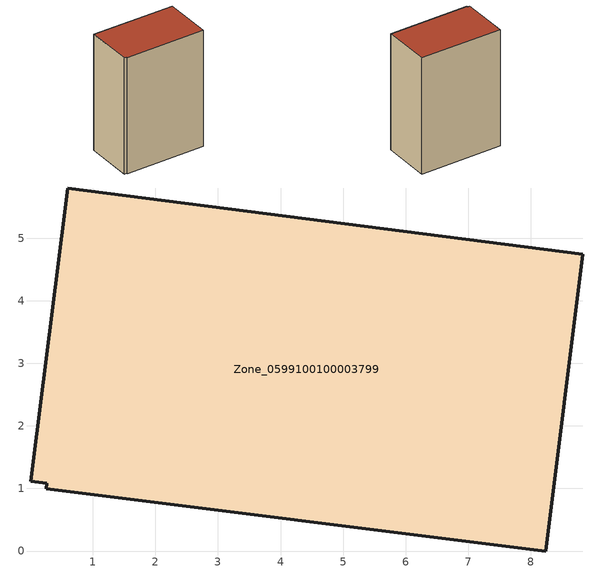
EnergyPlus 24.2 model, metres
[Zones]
Zone_0599100100003799
 floor ground (C_G): 0.27,1.08 0.01,1.12 0.6,5.8 8.83,4.74 8.24,0 0.25,1 z0
 wall outside (C_F): 8.24,0 8.83,4.74 0.6,5.8 0.01,1.12 0.27,1.08 0.25,1 8.24,0 z0:11.99
 roof outside (C_R): 0.01,1.12 0.27,1.08 0.25,1 8.24,0 8.83,4.74 0.6,5.8 z11.99
[BUILDING]
Pand.0599100100003799: North Axis=0; Terrain=City; Loads Convergence Tolerance Value=0.04; Temperature Convergence Tolerance Value=0.4; Solar Distribution=FullExterior; Maximum Number of Warmup Days=25; Minimum Number of Warmup Days=1
[Site:Location]
Rotterdam.The.Hague.AP_ZH_NLD Design_Conditions: Latitude=51.96; Longitude=4.45; Time Zone=1; Elevation=-4.5
[SITE:GROUNDTEMPERATURE:BUILDINGSURFACE]
18, 18, 18, 18, 18, 18, 18, 18, 18, 18, 18, 18
[MATERIAL] Thermal Absorptance=0.9; Solar Absorptance=0.7; Visible Absorptance=0.7
Name | Roughness | Thickness | Conductivity | Density | Specific Heat
G.TI.2006-2014 | MediumSmooth | 0.15 | 0.06 | 540 | 1210
F.TI.2006-2014 | Rough | 0.3 | 0.12 | 1920 | 840
R.TI.2006-2014 | MediumRough | 0.2 | 0.08 | 1500 | 1000
[CONSTRUCTION]
C_G: G.TI.2006-2014
C_F: F.TI.2006-2014
C_R: R.TI.2006-2014
[ZONE]
Zone_0599100100003799: Type=1; Multiplier=1; Ceiling Height=Autocalculate; Volume=Autocalculate; Floor Area=autocalculate; Part of Total Floor Area=Yes
[ZONEINFILTRATION:DESIGNFLOWRATE]
Infil_Zone_0599100100003799: Zone or ZoneList or Space or SpaceList=Zone_0599100100003799; Schedule=AlwaysOn; Design Flow Rate Calculation Method=Flow/Area; Flow Rate per Floor Area=0.0015; Constant Term Coefficient=1; Temperature Term Coefficient=0; Velocity Term Coefficient=0; Velocity Squared Term Coefficient=0
[HVACTEMPLATE:ZONE:IDEALLOADSAIRSYSTEM]
Zone_0599100100003799: Maximum Heating Supply Air Temperature=50; Minimum Cooling Supply Air Temperature=13; Maximum Heating Supply Air Humidity Ratio=0.0156; Minimum Cooling Supply Air Humidity Ratio=0.0077; Heating Limit=NoLimit; Cooling Limit=NoLimit; Dehumidification Control Type=ConstantSensibleHeatRatio; Cooling Sensible Heat Ratio=0.7; Dehumidification Setpoint=60; Humidification Control Type=None; Humidification Setpoint=30; Outdoor Air Method=None; Outdoor Air Flow Rate per Person=0.00944; Outdoor Air Flow Rate per Zone Floor Area=0; Outdoor Air Flow Rate per Zone=0; Demand Controlled Ventilation Type=None; Outdoor Air Economizer Type=NoEconomizer; Heat Recovery Type=None; Sensible Heat Recovery Effectiveness=0.7; Latent Heat Recovery Effectiveness=0.65
[ZONECONTROL:THERMOSTAT]
ThermostatControl_Zone_0599100100003799: Zone or ZoneList=Zone_0599100100003799; Control Type Schedule=DualSetpointControlType; Control 1=Thermostat_Zone_0599100100003799; Temperature Difference Between Cutout And Setpoint=0
[THERMOSTATSETPOINT:DUALSETPOINT]
Thermostat_Zone_0599100100003799: Heating Setpoint Temperature Schedule=HeatingSetpoint_Zone_0599100100003799; Cooling Setpoint Temperature Schedule=CoolingSetpoint_Zone_0599100100003799
[SCHEDULE:COMPACT]
HeatingSetpoint_Zone_0599100100003799: Through: 12/31, For: AllDays, Until: 24:00, 21
CoolingSetpoint_Zone_0599100100003799: Through: 12/31, For: AllDays, Until: 24:00, 24
DualSetpointControlType: Through: 12/31, For: AllDays, Until: 24:00, 4
AlwaysOn: Through: 12/31, For: AllDays, Until: 24:00, 1
